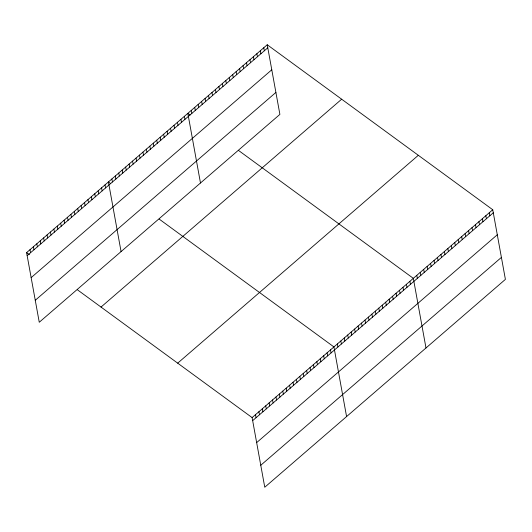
<?xml version="1.0" encoding="UTF-8"?>
<svg xmlns="http://www.w3.org/2000/svg" width="532" height="532" viewBox="0 0 532 532"><rect width="100%" height="100%" fill="white"/><g stroke="black" fill="none" stroke-linecap="round" stroke-linejoin="round"><path stroke-width="0.8" d="M267.237 44.761L279.892 114.4L39.255 322.259L26.6 252.62L267.237 44.761L492.745 209.741L505.4 279.38L264.763 487.239L252.108 417.6L77.34 289.74M27.152 255.659L267.789 47.8M31.149 277.637L271.786 69.778M35.258 300.281L275.902 92.422M101.02 307.064L341.657 99.205M177.688 363.157L418.325 155.297M252.108 417.6L492.745 209.741M252.66 420.639L493.297 212.78M256.65 442.617L497.294 234.758M260.766 465.261L501.403 257.402M190.084 115.005L187.829 113.356L200.484 182.995M238.569 150.476L413.331 278.336L425.992 347.968M110.669 183.6L108.415 181.951L121.07 251.589M159.154 219.071L333.923 346.924L346.578 416.563M26.6 252.62L29.42 254.682M489.294 212.72L489.846 215.759M485.842 215.706L486.394 218.745M482.384 218.685L482.936 221.724M478.933 221.671L479.485 224.71M475.482 224.65L476.034 227.689M472.03 227.636L472.582 230.675M468.579 230.615L469.131 233.654M465.121 233.601L465.673 236.64M461.67 236.58L462.222 239.619M458.218 239.566L458.77 242.605M454.767 242.545L455.319 245.585M451.316 245.525L451.868 248.564M447.858 248.511L448.409 251.55M444.406 251.49L444.958 254.529M440.955 254.476L441.507 257.515M437.504 257.455L438.055 260.494M434.052 260.441L434.604 263.48M430.594 263.42L431.153 266.459M427.143 266.406L427.695 269.445M423.691 269.385L424.243 272.424M420.24 272.371L420.792 275.41M416.789 275.35L417.341 278.389M409.879 281.315L410.431 284.354M406.428 284.301L406.98 287.34M402.977 287.28L403.529 290.319M399.525 290.266L400.077 293.298M396.074 293.245L396.626 296.284M392.616 296.224L393.168 299.263M389.165 299.21L389.717 302.249M385.713 302.189L386.265 305.228M382.262 305.175L382.814 308.214M378.811 308.154L379.363 311.193M375.353 311.14L375.905 314.179M371.901 314.119L372.453 317.158M368.45 317.105L369.002 320.144M364.999 320.084L365.551 323.123M361.547 323.07L362.099 326.109M358.089 326.05L358.641 329.089M354.638 329.035L355.19 332.074M351.187 332.015L351.738 335.054M347.735 335L348.287 338.033M344.284 337.98L344.836 341.019M340.826 340.959L341.378 343.998M337.374 343.945L337.926 346.984M330.512 349.87L331.064 352.909M327.107 352.816L327.659 355.855M323.695 355.762L324.247 358.801M263.786 47.747L264.338 50.786M320.284 358.708L320.843 361.747M260.334 50.726L260.886 53.765M316.879 361.647L317.431 364.686M313.468 364.593L314.02 367.632M256.883 53.712L257.435 56.751M310.063 367.539L310.615 370.578M253.425 56.691L253.977 59.73M306.651 370.485L307.203 373.524M249.974 59.677L250.525 62.716M303.24 373.431L303.792 376.47M246.522 62.656L247.074 65.695M299.835 376.37L300.387 379.409M243.071 65.642L243.623 68.681M296.424 379.316L296.976 382.355M239.619 68.621L240.171 71.66M293.012 382.262L293.564 385.301M236.161 71.607L236.72 74.646M289.608 385.208L290.159 388.247M232.71 74.586L233.262 77.625M286.196 388.154L286.748 391.193M229.259 77.572L229.811 80.611M282.785 391.093L283.343 394.132M225.807 80.551L226.359 83.591M279.38 394.039L279.932 397.078M222.356 83.537L222.908 86.576M275.968 396.985L276.52 400.024M218.905 86.517L219.457 89.556M272.564 399.931L273.115 402.97M215.447 89.496L215.999 92.535M269.152 402.877L269.704 405.916M211.995 92.482L212.547 95.521M265.741 405.816L266.293 408.855M208.544 95.461L209.096 98.5M262.336 408.762L262.888 411.801M205.093 98.447L205.645 101.486M258.924 411.708L259.476 414.747M201.641 101.426L202.193 104.465M255.513 414.654L256.065 417.693M198.183 104.412L198.735 107.451M194.732 107.391L195.284 110.43M191.281 110.377L191.833 113.416M184.378 116.342L184.93 119.381M180.92 119.321L181.472 122.36M177.469 122.307L178.02 125.346M174.017 125.286L174.569 128.325M170.566 128.272L171.118 131.311M167.115 131.251L167.666 134.29M163.656 134.23L164.208 137.269M160.205 137.216L160.757 140.255M156.754 140.195L157.306 143.234M153.302 143.181L153.854 146.22M149.851 146.16L150.403 149.199M146.393 149.146L146.945 152.185M142.942 152.125L143.494 155.164M139.49 155.111L140.042 158.15M136.039 158.09L136.591 161.13M132.588 161.076L133.14 164.115M129.13 164.055L129.688 167.095M125.678 167.041L126.23 170.08M122.227 170.021L122.779 173.06M118.776 173.006L119.328 176.045M115.324 175.986L115.876 179.025M111.873 178.965L112.425 182.004M105.01 184.897L105.562 187.936M101.599 187.843L102.151 190.882M98.187 190.782L98.739 193.821M94.782 193.728L95.334 196.767M91.371 196.674L91.923 199.713M87.96 199.62L88.518 202.659M84.555 202.566L85.107 205.605M81.143 205.505L81.695 208.544M77.739 208.451L78.29 211.49M74.327 211.397L74.879 214.436M70.916 214.343L71.468 217.382M67.511 217.289L68.063 220.328M64.099 220.228L64.651 223.267M60.688 223.174L61.24 226.213M57.283 226.12L57.835 229.159M53.872 229.066L54.424 232.105M50.46 232.012L51.019 235.051M47.055 234.951L47.607 237.99M43.644 237.897L44.196 240.936M40.239 240.843L40.791 243.882M36.828 243.789L37.38 246.828M33.416 246.735L33.968 249.774M30.011 249.674L30.563 252.713"/></g></svg>
